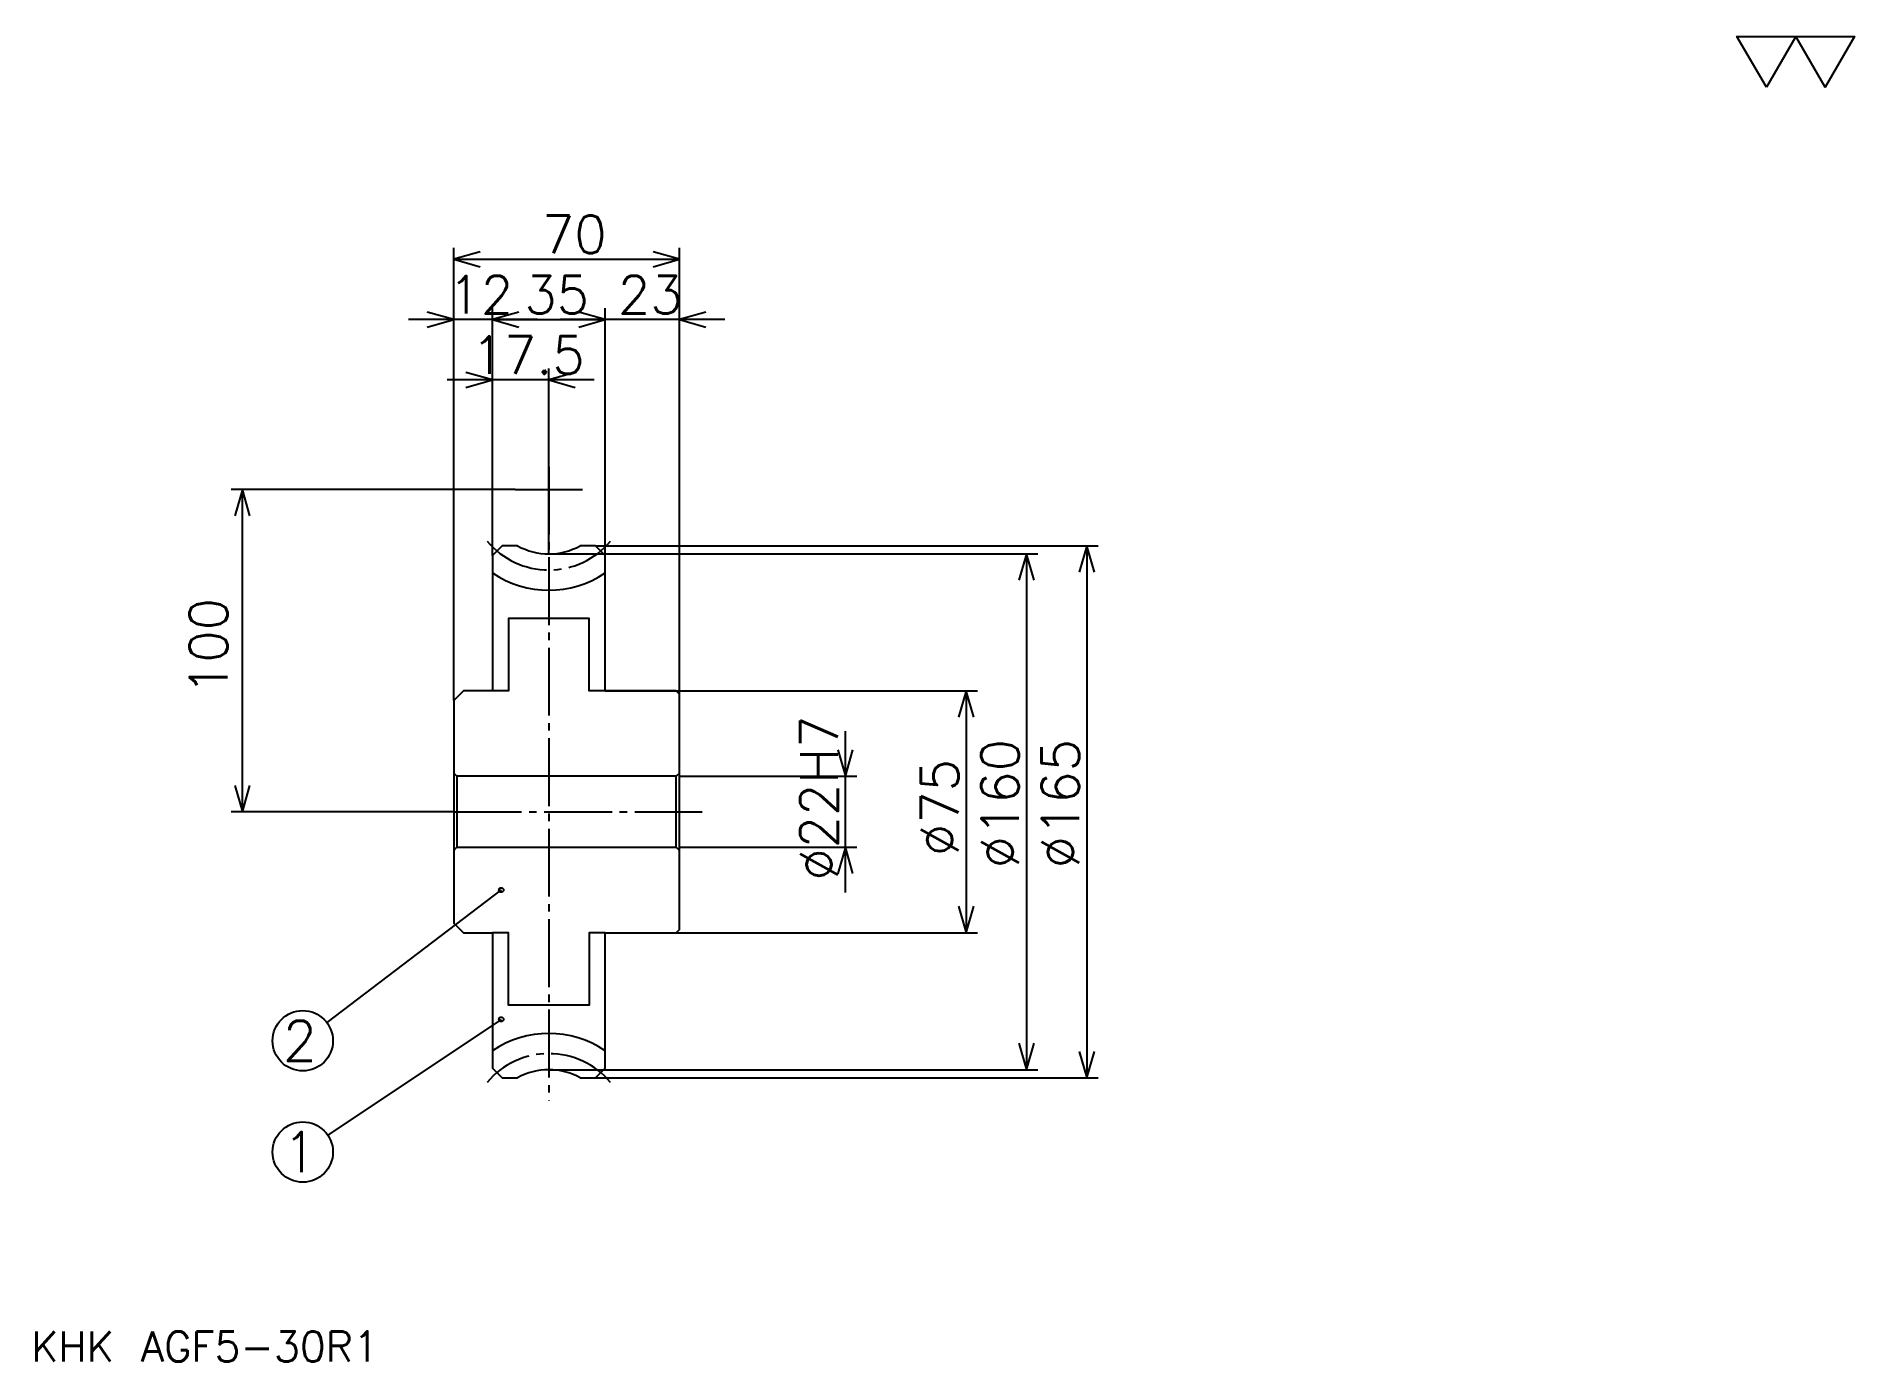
# Model space of a CAD drawing. Extents: x 25 to 589, y 26 to 437.
import ezdxf

# ---------------------------------------------------------------- set-up
doc = ezdxf.new("R2010")
doc.units = 0
doc.linetypes.add('DASHDOT', pattern=[28.064517, 21.048387, -2.33871, 2.33871, -2.33871])
doc.layers.get('0').update_dxf_attribs({"linetype": 'CONTINUOUS'})
doc.layers.add('DASHDOT', color=6, linetype='DASHDOT')
doc.styles.add('KANJI', font='TXT', dxfattribs={"bigfont": 'BIGFONT'})

msp = doc.modelspace()

# ---------------------------------------------------------------- linework, layer by layer
at = {"color": 5}
for p, q in [((154.354828, 278.770172), (154.354828, 371.149231)), ((154.354828, 367.641144), (224.354828, 367.641144)), ((224.354828, 278.770172), (224.354828, 371.149231)), ((166.354828, 278.770172), (166.354828, 352.439514)), ((201.354828, 278.770172), (201.354828, 352.439514)), ((180.387085, 348.931458), (140.322571, 348.931458)), ((166.354828, 348.931458), (201.354828, 348.931458)), ((238.387085, 348.931458), (187.322571, 348.931458)), ((183.854828, 276.270172), (183.854828, 333.729858)), ((197.887085, 330.221802), (152.322571, 330.221802)), ((173.370956, 296.270172), (85.362892, 296.270172)), ((88.870956, 196.270172), (88.870956, 296.270172)), ((154.354828, 230.770172), (154.354828, 278.770172)), ((166.354828, 275.770172), (166.354828, 278.770172)), ((183.854828, 276.270172), (224.354828, 276.270172)), ((198.354828, 278.770172), (224.354828, 278.770172)), ((201.354828, 275.770172), (201.354828, 278.770172)), ((224.354828, 278.770172), (354.153198, 278.770172)), ((224.354828, 232.770172), (224.354828, 278.770172)), ((224.354828, 276.270172), (335.443542, 276.270172)), ((331.935486, 276.270172), (331.935486, 116.270172)), ((350.645142, 278.770172), (350.645142, 113.770172)), ((201.354828, 233.770172), (224.354828, 233.770172)), ((224.354828, 233.770172), (316.733887, 233.770172)), ((313.2258, 233.770172), (313.2258, 158.770172)), ((275.806458, 171.237915), (275.806458, 221.302429)), ((224.354828, 207.270172), (279.314514, 207.270172)), ((154.354828, 196.270172), (85.362892, 196.270172)), ((224.354828, 185.270172), (279.314514, 185.270172)), ((169.104828, 172.020172), (115.027679, 130.907654)), ((201.354828, 158.770172), (224.354828, 158.770172)), ((224.354828, 158.770172), (316.733887, 158.770172)), ((169.104828, 131.895172), (115.35656, 95.946747)), ((183.854828, 116.270172), (224.354828, 116.270172)), ((198.354828, 113.770172), (224.354828, 113.770172)), ((224.354828, 116.270172), (335.443542, 116.270172)), ((224.354828, 113.770172), (354.153198, 113.770172))]:
    msp.add_line(p, q, dxfattribs=at)
at = {"color": 4}
for p, q in [((224.354828, 208.270172), (223.354828, 207.270172)), ((154.354828, 184.270172), (155.354828, 185.270172)), ((224.354828, 184.270172), (223.354828, 185.270172))]:
    msp.add_line(p, q, dxfattribs=at)
at = {"color": 7}
msp.add_lwpolyline([(561.290344, 420.967743), (552.169373, 436.777405), (588.653259, 436.777405), (579.532288, 420.967743), (570.411316, 436.777405), (561.290344, 420.967743)], dxfattribs=at)
at = {"color": 5}
for points in [[(162.540314, 369.979858), (154.354828, 367.641144), (162.540314, 365.302429)], [(216.169342, 365.302429), (224.354828, 367.641144), (216.169342, 369.979858)], [(146.169342, 346.592743), (154.354828, 348.931458), (146.169342, 351.270172)], [(174.540314, 351.270172), (166.354828, 348.931458), (174.540314, 346.592743)], [(174.540314, 351.270172), (166.354828, 348.931458), (174.540314, 346.592743)], [(193.169342, 346.592743), (201.354828, 348.931458), (193.169342, 351.270172)], [(193.169342, 346.592743), (201.354828, 348.931458), (193.169342, 351.270172)], [(232.540314, 351.270172), (224.354828, 348.931458), (232.540314, 346.592743)], [(158.169342, 327.883057), (166.354828, 330.221802), (158.169342, 332.560486)], [(192.040314, 332.560486), (183.854828, 330.221802), (192.040314, 327.883057)], [(91.209671, 288.084686), (88.870956, 296.270172), (86.532249, 288.084686)], [(334.27417, 268.084686), (331.935486, 276.270172), (329.596741, 268.084686)], [(352.983856, 270.584686), (350.645142, 278.770172), (348.306427, 270.584686)], [(315.564514, 225.584686), (313.2258, 233.770172), (310.887085, 225.584686)], [(273.467743, 215.455658), (275.806458, 207.270172), (278.145142, 215.455658)], [(86.532249, 204.455658), (88.870956, 196.270172), (91.209671, 204.455658)], [(278.145142, 177.084686), (275.806458, 185.270172), (273.467743, 177.084686)], [(310.887085, 166.955658), (313.2258, 158.770172), (315.564514, 166.955658)], [(329.596741, 124.455658), (331.935486, 116.270172), (334.27417, 124.455658)], [(348.306427, 121.955658), (350.645142, 113.770172), (352.983856, 121.955658)]]:
    msp.add_lwpolyline(points, dxfattribs=at)
at = {"color": 4}
for points in [[(174.172363, 278.770172), (169.354828, 278.770172), (166.354828, 275.770172), (166.354828, 233.770172), (157.354828, 233.770172), (154.354828, 230.770172), (154.354828, 184.270172)], [(201.354828, 233.770172), (201.354828, 275.770172), (198.354828, 278.770172), (193.537292, 278.770172)], [(201.354828, 233.770172), (196.354828, 233.770172), (196.354828, 256.270172), (171.354828, 256.270172), (171.354828, 233.770172), (166.354828, 233.770172)], [(201.354828, 158.770172), (223.354828, 158.770172), (224.354828, 159.770172), (224.354828, 232.770172), (223.354828, 233.770172), (201.354828, 233.770172)], [(154.354828, 208.270172), (155.354828, 207.270172), (155.354828, 185.270172), (223.354828, 185.270172), (223.354828, 207.270172), (155.354828, 207.270172)], [(154.354828, 184.270172), (154.354828, 161.770172), (157.354828, 158.770172), (166.354828, 158.770172), (166.354828, 116.770172), (169.354828, 113.770172), (174.172363, 113.770172)], [(201.354828, 158.770172), (196.354828, 158.770172), (196.354828, 136.270172), (171.354828, 136.270172), (171.354828, 158.770172), (166.354828, 158.770172)], [(193.537292, 113.770172), (198.354828, 113.770172), (201.354828, 116.770172), (201.354828, 158.770172)]]:
    msp.add_lwpolyline(points, dxfattribs=at)
at = {"color": 5}
for centre, radius in [((169.104828, 172.020172), 0.701613), ((107.580635, 125.245979), 9.354839), ((169.104828, 131.895172), 0.701613), ((107.580635, 90.745979), 9.354839)]:
    msp.add_circle(centre, radius, dxfattribs=at)
at = {"color": 4}
for centre, radius, start, end in [((183.854828, 296.270172), 20, 241.04497418, 298.95502102), ((183.854828, 296.270172), 31.25, 235.94420397, 304.05579603), ((183.854828, 96.270172), 31.25, 55.94420397, 124.05579603), ((183.854828, 96.270172), 20, 61.04497898, 118.95502582)]:
    msp.add_arc(centre, radius, start, end, dxfattribs=at)
at = {"layer": 'DASHDOT', "color": 7}
for p, q in [((183.854828, 303.286316), (183.854828, 106.754044)), ((173.370956, 296.270172), (194.338699, 296.270172)), ((154.354828, 196.270172), (231.370956, 196.270172))]:
    msp.add_line(p, q, dxfattribs=at)
for centre, start, end in [((183.854828, 296.270172), 219.99999247, 320.00000753), ((183.854828, 96.270172), 39.99999247, 140.00000753)]:
    msp.add_arc(centre, 25, start, end, dxfattribs=at)

# ---------------------------------------------------------------- texts
at = {"color": 7, "style": 'KANJI'}
for s, height, p in [('70', 11.693548, (181.754028, 369.512115)), ('12', 11.693548, (152.754028, 350.802429)), ('35', 11.693548, (176.254028, 350.802429)), ('23', 11.693548, (205.254028, 350.802429)), ('17.5', 11.693548, (159.903214, 332.092773)), ('2', 12.473118, (101.34407, 119.009422)), ('1', 12.473118, (101.34407, 84.509422)), ('KHK AGF5-30R1', 9.354839, (23.387096, 25.725807))]:
    msp.add_text(s, height=height, dxfattribs=at).set_placement(p)
for s, p in [('100', (84.193535, 232.530258)), ('%%c22H7', (273.467743, 174.929443)), ('%%c160', (329.596741, 178.729858)), ('%%c165', (348.306427, 178.729858)), ('%%c75', (310.887085, 182.530258))]:
    msp.add_text(s, height=11.693548, rotation=90, dxfattribs=at).set_placement(p)

doc.saveas('drawing.dxf')
